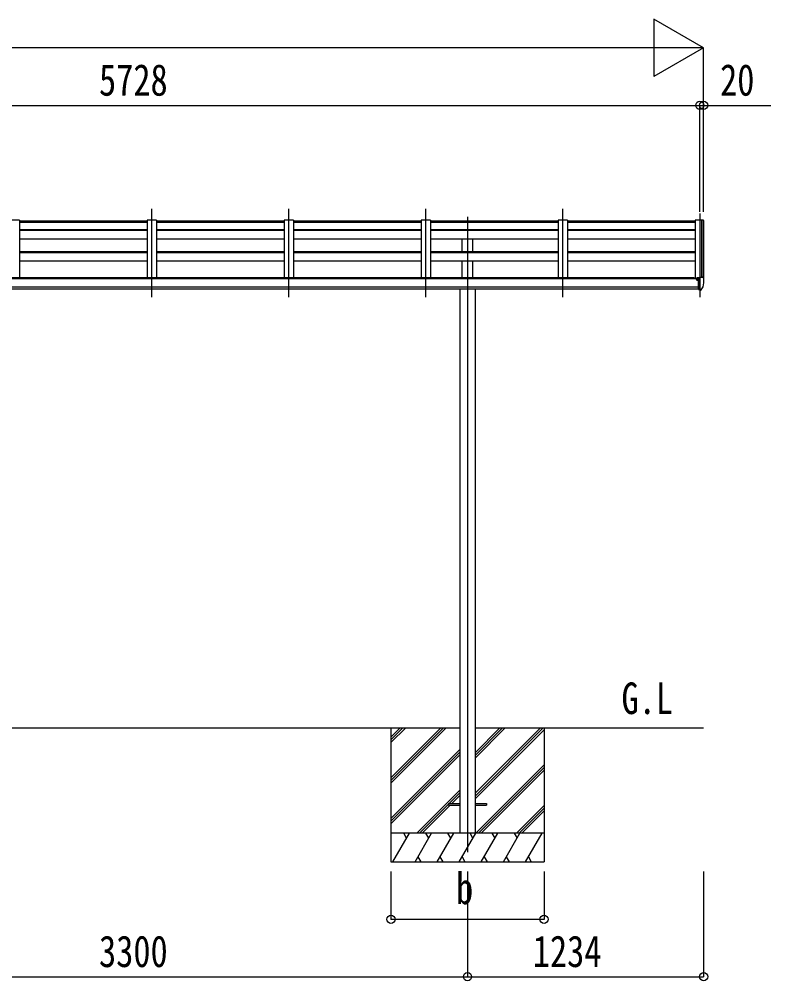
# Model space of a CAD drawing. Units: millimetres, scale not verified. Extents: x -21025 to 21025, y -14850 to 14850.
# Drawn here: x 2560 to 6488, y -8246 to -3222 of the extents above; entities that cross this region are included whole.
import ezdxf
from ezdxf.enums import TextEntityAlignment as Align

# ---------------------------------------------------------------- set-up
doc = ezdxf.new("R2010")
doc.units = ezdxf.units.MM
doc.header["$LTSCALE"] = 83
for name, color, linetype in [('0-2_USER1', 3, 'Continuous'), ('0-3_YKK_12', 2, 'Continuous'), ('0-4_YKK_13', 4, 'Continuous'), ('0-5_YKK_A1', 4, 'Continuous'), ('0-6_YKK_D', 6, 'Continuous')]:
    doc.layers.add(name, color=color, linetype=linetype)
doc.styles.add('ＭＳ ゴシック', font='')
doc.styles.get('ＭＳ ゴシック').set_extended_font_data('MS Gothic')

msp = doc.modelspace()

# ---------------------------------------------------------------- linework, layer by layer
at = {"layer": '0-3_YKK_12'}
for p, q in [((3253.1, -4674.92), (3253.1, -4212.09)), ((3969.1, -4674.92), (3969.1, -4212.09)), ((4685.1, -4674.92), (4685.1, -4212.09)), ((5401.1, -4674.92), (5401.1, -4212.09)), ((4903.1, -4254.02), (4903.1, -7575.02)), ((6117.1, -4236.65), (6117.1, -4674.92))]:
    msp.add_line(p, q, dxfattribs=at)
at = {"layer": '0-4_YKK_13'}
for p, q in [((3228.1, -4277.78), (2562.1, -4277.78)), ((3944.1, -4277.78), (3278.1, -4277.78)), ((4660.1, -4277.78), (3994.1, -4277.78)), ((5376.1, -4277.78), (4710.1, -4277.78)), ((6092.1, -4277.78), (5426.1, -4277.78)), ((6105.1, -4573.93), (6105.1, -4572.03)), ((6105.93, -4571.62), (6115.6, -4570.89)), ((6115.6, -4570.12), (6117.1, -4570.12)), ((6115.6, -4570.12), (6115.6, -4576.29)), ((6117.1, -4637.7), (6117.1, -4569.2)), ((6132.19, -4569.77), (6136.26, -4575.58)), ((6100.6, -4575.05), (6100.6, -4579.01)), ((6115.6, -4573.89), (6101.6, -4573.94)), ((6105.6, -4584.12), (6105.3, -4584.12)), ((6106.13, -4584.12), (6105.6, -4584.12)), ((6110.6, -4578.93), (6117.1, -4578.54)), ((6124.72, -4635.89), (6134.47, -4620.51)), ((6139.1, -4578.57), (6139.1, -4579.2)), ((6110.6, -4634.5), (6116.1, -4634.5)), ((6116.6, -4635.5), (6116.1, -4634.5)), ((6117.1, -4635.5), (6116.6, -4635.5)), ((6118.6, -4637.61), (6117.1, -4637.7)), ((6118.6, -4637.61), (6122.31, -4637.38)), ((4803.1, -7320.49), (4863.6, -7320.49)), ((4803.1, -7320.49), (4803.1, -7329.49)), ((4803.1, -7329.49), (4863.6, -7329.49)), ((4942.6, -7320.49), (5003.1, -7320.49)), ((4942.6, -7329.49), (5003.1, -7329.49)), ((5003.1, -7320.49), (5003.1, -7329.49))]:
    msp.add_line(p, q, dxfattribs=at)
for points in [[(6105.93, -4571.62), (6105.76, -4571.63), (6105.6, -4571.67), (6105.46, -4571.71), (6105.33, -4571.76), (6105.23, -4571.82), (6105.16, -4571.89), (6105.11, -4571.96), (6105.1, -4572.03)], [(6117.1, -4569.2), (6129.1, -4569.2), (6131.43, -4569.34)], [(6100.6, -4582.5), (6100.6, -4584.12), (6100.13, -4584.12)], [(6105.3, -4582.93), (6105.3, -4584.12), (6100.6, -4584.12)], [(6110.6, -4634.5), (6110.6, -4576.29), (6115.6, -4576.29)], [(6117.1, -4623.81), (6113.94, -4623.4), (6110.6, -4622.97)]]:
    msp.add_lwpolyline(points, dxfattribs=at)
for centre, radius, start, end in [((6131.37, -4570.34), 1, 35, 86.5), ((6103.1, -4584.12), 2.5, 28.35764, 180), ((6103.1, -4584.12), 2.5, 0, 28.35764), ((6131.87, -4619.01), 3, 330, 348.16652), ((5946.61, -4579.2), 192.49, 347.8767, 359.9992), ((6136.1, -4578.57), 3, 0, 87), ((6122.12, -4634.39), 3, 273.5, 330)]:
    msp.add_arc(centre, radius, start, end, dxfattribs=at)
msp.add_ellipse((6101.6, -4575.05), major_axis=(0.02, 1.1), ratio=0.906239, start_param=0.0206394, end_param=1.5914357, dxfattribs=at)
at = {"layer": '0-5_YKK_A1'}
for p, q in [((2562.1, -4272.29), (2512.1, -4272.29)), ((2562.1, -4272.29), (2562.1, -4572.48)), ((3228.1, -4284.85), (2562.1, -4284.85)), ((3228.1, -4272.29), (3228.1, -4572.48)), ((3278.1, -4272.29), (3228.1, -4272.29)), ((3278.1, -4272.29), (3278.1, -4572.48)), ((3944.1, -4284.85), (3278.1, -4284.85)), ((3944.1, -4272.29), (3944.1, -4572.48)), ((3994.1, -4272.29), (3944.1, -4272.29)), ((3994.1, -4272.29), (3994.1, -4572.48)), ((4660.1, -4284.85), (3994.1, -4284.85)), ((4660.1, -4272.29), (4660.1, -4572.48)), ((4710.1, -4272.29), (4660.1, -4272.29)), ((4710.1, -4272.29), (4710.1, -4572.48)), ((5376.1, -4284.85), (4710.1, -4284.85)), ((5376.1, -4272.29), (5376.1, -4572.48)), ((5426.1, -4272.29), (5376.1, -4272.29)), ((5426.1, -4272.29), (5426.1, -4572.48)), ((6092.1, -4284.85), (5426.1, -4284.85)), ((6092.1, -4271.85), (6092.1, -4579.01)), ((6128.02, -4272.06), (6127.4, -4273.68)), ((6128.1, -4271.94), (6128.1, -4569.2)), ((6136.15, -4272.28), (6128.32, -4271.86)), ((6137.09, -4273.16), (6137.1, -4575.74)), ((3228.1, -4322.38), (2562.1, -4322.38)), ((3228.1, -4326.09), (2562.1, -4326.09)), ((3228.1, -4370.6), (2562.1, -4370.6)), ((3944.1, -4322.38), (3278.1, -4322.38)), ((3944.1, -4326.09), (3278.1, -4326.09)), ((3944.1, -4370.6), (3278.1, -4370.6)), ((4660.1, -4322.38), (3994.1, -4322.38)), ((4660.1, -4326.09), (3994.1, -4326.09)), ((4660.1, -4370.6), (3994.1, -4370.6)), ((5376.1, -4322.38), (4710.1, -4322.38)), ((5376.1, -4326.09), (4710.1, -4326.09)), ((5376.1, -4370.6), (4710.1, -4370.6)), ((4875.6, -4436.47), (4875.6, -4370.6)), ((4930.6, -4436.47), (4930.6, -4370.6)), ((6092.1, -4322.38), (5426.1, -4322.38)), ((6092.1, -4326.09), (5426.1, -4326.09)), ((6092.1, -4370.6), (5426.1, -4370.6)), ((3228.1, -4436.47), (2562.1, -4436.47)), ((3228.1, -4443.27), (2562.1, -4443.27)), ((3944.1, -4436.47), (3278.1, -4436.47)), ((3944.1, -4443.27), (3278.1, -4443.27)), ((4660.1, -4436.47), (3994.1, -4436.47)), ((4660.1, -4443.27), (3994.1, -4443.27)), ((5376.1, -4436.47), (4710.1, -4436.47)), ((5376.1, -4443.27), (4710.1, -4443.27)), ((6092.1, -4436.47), (5426.1, -4436.47)), ((6092.1, -4443.27), (5426.1, -4443.27)), ((3228.1, -4486.82), (2562.1, -4486.82)), ((3944.1, -4486.82), (3278.1, -4486.82)), ((4660.1, -4486.82), (3994.1, -4486.82)), ((5376.1, -4486.82), (4710.1, -4486.82)), ((4875.6, -4572.48), (4875.6, -4486.82)), ((4930.6, -4572.48), (4930.6, -4486.82)), ((6092.1, -4486.82), (5426.1, -4486.82)), ((6110.6, -4579.01), (395.6, -4579.01)), ((395.6, -4620.41), (6110.6, -4620.41)), ((6087.1, -4572.48), (419.1, -4572.48)), ((6087.1, -4579.01), (6087.1, -4572.48)), ((6110.6, -4632.25), (395.6, -4632.22)), ((4863.6, -4632.24), (4863.6, -7475.02)), ((4942.6, -4632.24), (4942.6, -7475.02)), ((1642.6, -6925), (4863.6, -6925)), ((4503.1, -6925), (4503.1, -7625)), ((4503.1, -7185.73), (4763.83, -6925)), ((4503.1, -7199.87), (4777.97, -6925)), ((4503.1, -7214.01), (4792.11, -6925)), ((4503.1, -7001.88), (4579.98, -6925)), ((4503.1, -6987.74), (4565.84, -6925)), ((4503.1, -6973.6), (4551.7, -6925)), ((4942.6, -6925), (6137.1, -6925)), ((4942.6, -7266.73), (5284.33, -6925)), ((4942.6, -7280.87), (5298.47, -6925)), ((4942.6, -7082.88), (5100.48, -6925)), ((4942.6, -7068.74), (5086.34, -6925)), ((4942.6, -7054.6), (5072.2, -6925)), ((5303.1, -6925), (5303.1, -7625)), ((4942.6, -7295.01), (5303.1, -6934.51)), ((4503.1, -7397.86), (4863.6, -7037.36)), ((4503.1, -7412), (4863.6, -7051.5)), ((4503.1, -7426.14), (4863.6, -7065.65)), ((4946.46, -7475), (5303.1, -7118.36)), ((4960.6, -7475), (5303.1, -7132.5)), ((4974.74, -7475), (5303.1, -7146.64)), ((4638.09, -7475), (4863.6, -7249.49)), ((4806.74, -7320.49), (4863.6, -7263.63)), ((4820.89, -7320.49), (4863.6, -7277.78)), ((4652.23, -7475), (4803.1, -7324.13)), ((4666.37, -7475), (4811.89, -7329.49)), ((5158.59, -7475), (5303.1, -7330.49)), ((5172.73, -7475), (5303.1, -7344.63)), ((5186.87, -7475), (5303.1, -7358.78)), ((5303.1, -7475), (4503.1, -7475)), ((4513.39, -7625), (4599.99, -7475)), ((4584.99, -7500.98), (4569.99, -7475)), ((4628.86, -7625), (4715.46, -7475)), ((4700.46, -7500.98), (4685.46, -7475)), ((4744.33, -7625), (4830.93, -7475)), ((4815.93, -7500.98), (4800.93, -7475)), ((4859.8, -7625), (4946.4, -7475)), ((4931.4, -7500.98), (4916.4, -7475)), ((4975.27, -7625), (5061.87, -7475)), ((5046.87, -7500.98), (5031.87, -7475)), ((5090.74, -7625), (5177.34, -7475)), ((5147.34, -7475), (5162.34, -7500.98)), ((5206.21, -7625), (5292.81, -7475)), ((4503.1, -7625), (5303.1, -7625)), ((4643.86, -7599.02), (4658.86, -7625)), ((4759.33, -7599.02), (4774.33, -7625)), ((4874.8, -7599.02), (4889.8, -7625)), ((4990.27, -7599.02), (5005.27, -7625)), ((5105.74, -7599.02), (5120.74, -7625)), ((5221.21, -7599.02), (5236.21, -7625))]:
    msp.add_line(p, q, dxfattribs=at)
msp.add_lwpolyline([(6127.4, -4569.2), (6127.4, -4271.85), (6092.1, -4271.85)], dxfattribs=at)
msp.add_circle((6103.13, -4584.12), 3, dxfattribs=at)
for centre, radius, start, end in [((6128.3, -4272.17), 0.301, 87.13321, 158.93673), ((6136.1, -4273.27), 1, 6.67014, 87)]:
    msp.add_arc(centre, radius, start, end, dxfattribs=at)
at = {"layer": '0-6_YKK_D'}
for p, q in [((6137.1, -3371.86), (5877.29, -3221.86)), ((5877.29, -3221.86), (5877.29, -3521.86)), ((5837.1, -3371.86), (-5058.9, -3371.86)), ((6137.1, -3371.86), (5617.48, -3371.86)), ((6137.1, -3371.86), (5877.29, -3521.86)), ((6137.1, -4227.78), (6137.1, -3370.86)), ((389.1, -3671.86), (6117.1, -3671.86)), ((6117.1, -4227.78), (6117.1, -3670.86)), ((6117.1, -4227.78), (6117.1, -3670.86)), ((6137.1, -4227.78), (6137.1, -3670.86)), ((4503.1, -7675.21), (4503.1, -7926)), ((4903.1, -7675), (4903.1, -8226)), ((4903.1, -7675), (4903.1, -8226)), ((5303.1, -7675.21), (5303.1, -7926)), ((6137.1, -7675), (6137.1, -8226)), ((4503.1, -7925), (5303.1, -7925)), ((1603.1, -8225), (4903.1, -8225)), ((4903.1, -8225), (6137.1, -8225))]:
    msp.add_line(p, q, dxfattribs=at)
msp.add_lwpolyline([(6117.1, -3671.86), (6137.1, -3671.86), (6488.1, -3671.86)], dxfattribs=at)
for centre in [(6117.1, -3671.86), (6117.1, -3671.86), (6137.1, -3671.86), (4503.1, -7925), (5303.1, -7925), (4903.1, -8225), (4903.1, -8225), (6137.1, -8225)]:
    msp.add_circle(centre, 21.25, dxfattribs=at)

# ---------------------------------------------------------------- texts
at = {"layer": '0-2_USER1', "style": 'ＭＳ ゴシック', "width": 0.8}
msp.add_text('G.L', height=165, dxfattribs=at).set_placement((5708, -6902), align=Align.BOTTOM_LEFT)
at = {"layer": '0-6_YKK_D', "style": 'ＭＳ ゴシック', "width": 0.8}
for s, p in [('5728', (2977.1, -3670.86)), ('20', (6223.1, -3670.86)), ('b', (4843.1, -7895)), ('3300', (2977.1, -8224)), ('1234', (5244.1, -8224))]:
    msp.add_text(s, height=165, dxfattribs=at).set_placement(p, align=Align.BOTTOM_LEFT)

doc.saveas('drawing.dxf')
